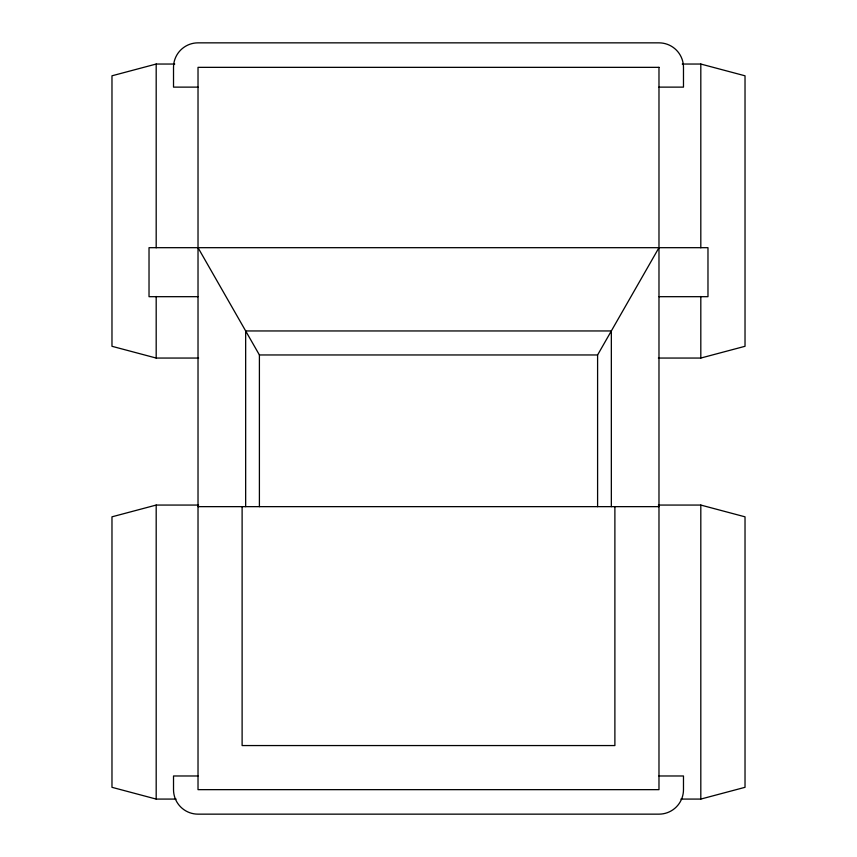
<?xml version="1.0" encoding="UTF-8"?>
<svg xmlns="http://www.w3.org/2000/svg" width="857" height="857" viewBox="0 0 857 857"><rect width="100%" height="100%" fill="white"/><g stroke="black" fill="none" stroke-linecap="round" stroke-linejoin="round"><path stroke-width="1.29" d="M597.597 506.648L597.597 354.959L658.979 247.684M174.753 64.039L156.188 64.039L111.978 75.802L111.978 346.292L156.188 358.055L198.61 358.055M658.39 358.055L700.812 358.055L745.022 346.292L745.022 75.802L700.812 64.039L682.247 64.039M198.61 505.062L156.188 505.062L111.978 516.825L111.978 787.315L156.188 799.078L176.081 799.078M680.919 799.078L700.812 799.078L745.022 787.315L745.022 516.825L700.812 505.062L658.39 505.062M198.021 87.125L173.521 87.125L173.521 67.349A24.499 24.499 0 0 1 198.021 42.85L658.979 42.85A24.499 24.499 0 0 1 683.479 67.349L683.479 87.125L658.979 87.125M198.021 296.683L149.022 296.683L149.022 247.684L707.978 247.684L707.978 296.683L658.979 296.683M198.021 247.684L259.403 354.959L597.597 354.959M198.021 506.648L658.979 506.648M198.021 775.981L173.521 775.981L173.521 789.651A24.499 24.499 0 0 0 198.021 814.15L658.979 814.15A24.499 24.499 0 0 0 683.479 789.651L683.479 775.981L658.979 775.981M700.812 64.039L700.812 247.78M700.812 296.468L700.812 358.055M700.812 505.062L700.812 799.078M614.887 506.648L614.887 745.558L242.113 745.558L242.113 506.648M611.341 506.648L611.341 330.952L245.659 330.952L245.659 506.648M259.403 354.959L259.403 506.648M156.188 64.039L156.188 247.78M156.188 296.468L156.188 358.055M156.188 505.062L156.188 799.078M658.979 67.349L198.021 67.349L198.021 789.651L658.979 789.651L658.979 67.349"/></g></svg>
